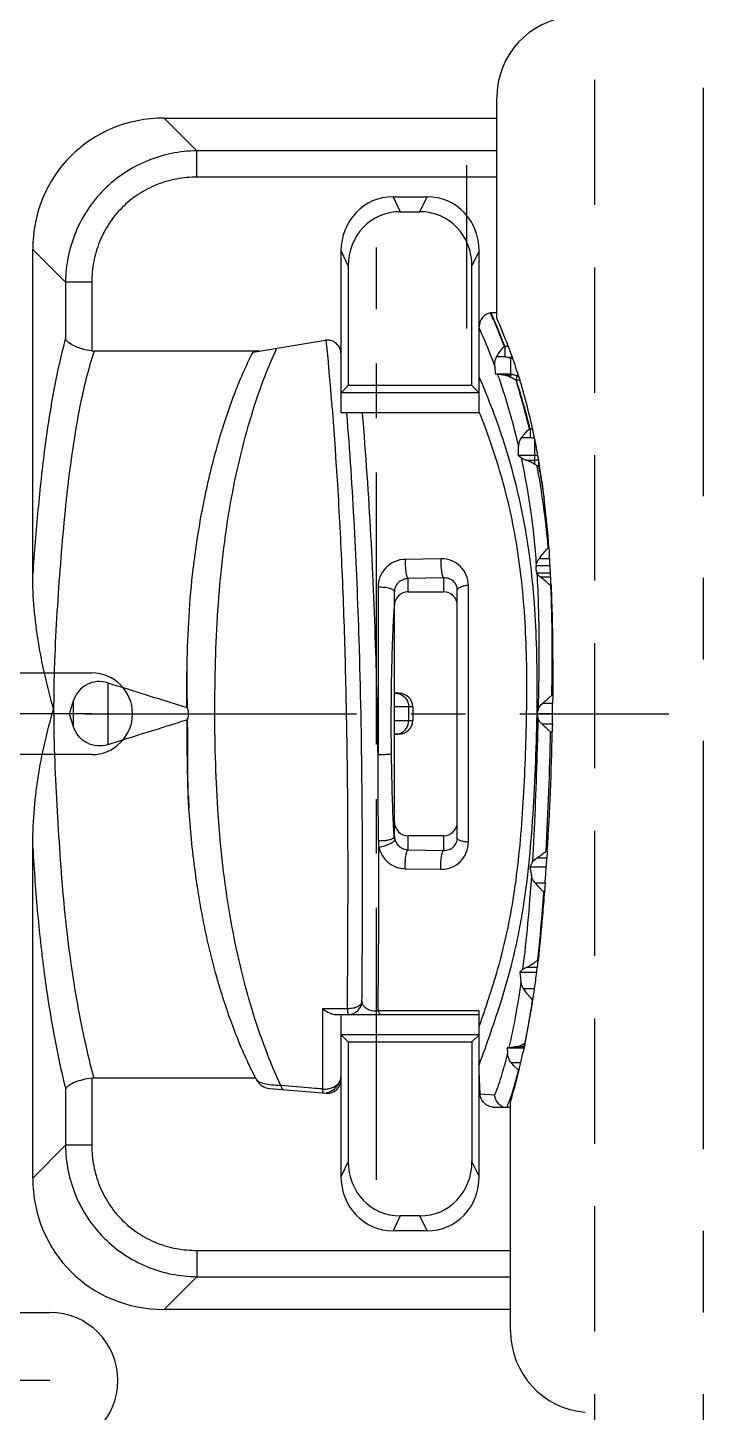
# Model space of a CAD drawing. Header units: millimetres. Extents: x 23075 to 24509, y -21593 to -20579.
# Drawn here: x 24282.3 to 24307.1, y -20835.6 to -20784.7 of the extents above; entities that cross this region are included whole.
import ezdxf

# ---------------------------------------------------------------- set-up
doc = ezdxf.new("R2010")
doc.units = ezdxf.units.MM
doc.header["$LTSCALE"] = 8
doc.linetypes.add('CENTER', pattern=[2, 1.25, -0.25, 0.25, -0.25])
doc.linetypes.add('HIDDEN', pattern=[0.375, 0.25, -0.125])
for name, color, linetype in [('Cav-cor', 30, 'Continuous'), ('CL', 1, 'Continuous'), ('SLIDE', 6, 'Continuous'), ('WT', 4, 'Continuous')]:
    doc.layers.add(name, color=color, linetype=linetype)

msp = doc.modelspace()

# ---------------------------------------------------------------- linework, layer by layer
at = {"layer": 'Cav-cor', "color": 241}
for p, q in [((24287.276, -20787.995), (24299.492, -20787.995)), ((24288.477, -20789.197), (24287.276, -20787.995)), ((24288.477, -20790.163), (24288.477, -20789.197)), ((24299.492, -20789.197), (24288.477, -20789.197)), ((24299.492, -20790.163), (24288.477, -20790.163)), ((24295.68, -20790.885), (24296.935, -20790.885)), ((24295.68, -20790.885), (24295.946, -20791.434)), ((24296.669, -20791.434), (24296.935, -20790.885)), ((24295.946, -20791.434), (24296.669, -20791.434)), ((24282.446, -20804.755), (24282.446, -20792.825)), ((24283.648, -20794.026), (24282.446, -20792.825)), ((24293.77, -20798.83), (24293.77, -20792.887)), ((24293.77, -20792.887), (24294.035, -20793.436)), ((24298.579, -20793.436), (24298.845, -20792.887)), ((24298.845, -20798.83), (24298.845, -20792.887)), ((24294.035, -20793.436), (24294.035, -20797.825)), ((24298.579, -20797.825), (24298.579, -20793.436)), ((24283.648, -20794.026), (24283.648, -20796.108)), ((24284.614, -20794.026), (24283.648, -20794.026)), ((24284.614, -20794.026), (24284.614, -20796.55)), ((24299.306, -20795.148), (24299.266, -20795.154)), ((24299.492, -20795.148), (24299.306, -20795.148)), ((24290.537, -20796.595), (24293.185, -20796.158)), ((24299.782, -20796.39), (24299.764, -20796.39)), ((24299.782, -20796.39), (24299.782, -20796.773)), ((24290.777, -20796.555), (24284.707, -20796.555)), ((24299.782, -20796.773), (24299.482, -20796.773)), ((24299.999, -20796.829), (24299.999, -20797.434)), ((24300.066, -20796.791), (24300.07, -20796.803)), ((24300.07, -20796.803), (24300.077, -20796.822)), ((24299.417, -20797.122), (24299.431, -20797.389)), ((24299.431, -20797.389), (24299.999, -20797.389)), ((24299.431, -20797.389), (24299.52, -20797.409)), ((24299.712, -20797.434), (24299.999, -20797.434)), ((24299.999, -20797.389), (24300.073, -20797.408)), ((24300.297, -20797.485), (24300.306, -20797.513)), ((24294.035, -20797.825), (24293.77, -20798.091)), ((24298.579, -20797.825), (24294.035, -20797.825)), ((24298.845, -20798.091), (24298.579, -20797.825)), ((24300.186, -20797.628), (24300.199, -20797.668)), ((24300.211, -20797.63), (24300.221, -20797.663)), ((24300.322, -20797.564), (24300.331, -20797.593)), ((24300.331, -20797.593), (24300.341, -20797.627)), ((24298.845, -20798.091), (24293.77, -20798.091)), ((24298.845, -20798.83), (24293.77, -20798.83)), ((24298.861, -20798.823), (24298.845, -20798.783)), ((24300.72, -20799.425), (24300.681, -20799.425)), ((24300.72, -20799.425), (24300.72, -20799.745)), ((24300.802, -20799.396), (24300.804, -20799.405)), ((24300.804, -20799.405), (24300.808, -20799.422)), ((24300.72, -20799.745), (24300.4, -20799.745)), ((24300.879, -20799.77), (24300.878, -20800.569)), ((24300.279, -20800.382), (24300.878, -20800.382)), ((24300.279, -20800.382), (24300.381, -20800.472)), ((24300.581, -20800.569), (24300.878, -20800.569)), ((24300.971, -20800.775), (24300.974, -20800.793)), ((24301.062, -20800.761), (24301.065, -20800.779)), ((24301.407, -20803.79), (24301.38, -20803.79)), ((24301.407, -20803.79), (24301.413, -20803.87)), ((24301.413, -20803.87), (24301.418, -20803.953)), ((24297.441, -20804.186), (24296.134, -20804.21)), ((24300.937, -20804.433), (24301.448, -20804.433)), ((24301.434, -20804.188), (24301.042, -20804.188)), ((24297.538, -20804.89), (24296.232, -20804.916)), ((24296.232, -20805.402), (24296.232, -20804.916)), ((24297.538, -20804.89), (24297.538, -20805.402)), ((24298.446, -20814.604), (24298.446, -20805.168)), ((24300.956, -20804.708), (24301.463, -20804.708)), ((24300.956, -20804.708), (24300.959, -20804.714)), ((24301.085, -20804.851), (24301.47, -20804.851)), ((24295.129, -20805.228), (24295.129, -20811.378)), ((24295.729, -20814.386), (24295.729, -20805.406)), ((24296.232, -20805.402), (24297.538, -20805.402)), ((24298.041, -20814.452), (24298.041, -20805.341)), ((24301.468, -20805.176), (24301.484, -20805.176)), ((24277.772, -20808.385), (24284.611, -20808.385)), ((24285.202, -20808.745), (24285.202, -20811.023)), ((24295.896, -20809.131), (24295.729, -20809.131)), ((24301.377, -20809.32), (24301.499, -20809.212)), ((24301.544, -20809.212), (24301.499, -20809.212)), ((24301.544, -20809.212), (24301.544, -20809.293)), ((24283.796, -20809.885), (24283.948, -20809.4)), ((24283.948, -20810.371), (24283.948, -20809.4)), ((24287.635, -20809.508), (24288.11, -20809.657)), ((24296.403, -20809.634), (24295.729, -20809.634)), ((24296.259, -20810.136), (24296.259, -20809.634)), ((24296.403, -20809.634), (24296.403, -20810.136)), ((24301.01, -20809.731), (24300.969, -20809.85)), ((24301.542, -20809.506), (24301.165, -20809.506)), ((24301.543, -20809.371), (24301.542, -20809.506)), ((24301.544, -20809.293), (24301.543, -20809.371)), ((24284.611, -20809.885), (24266.347, -20809.885)), ((24283.948, -20810.37), (24283.796, -20809.885)), ((24288.113, -20810.112), (24288.095, -20810.117)), ((24288.114, -20810.176), (24288.113, -20810.112)), ((24288.113, -20810.112), (24288.113, -20810.112)), ((24288.134, -20810.112), (24288.133, -20810.059)), ((24288.135, -20810.175), (24288.134, -20810.112)), ((24295.729, -20810.136), (24296.403, -20810.136)), ((24300.587, -20809.92), (24300.588, -20809.851)), ((24301.538, -20809.885), (24300.956, -20809.885)), ((24300.968, -20809.921), (24301.003, -20810.037)), ((24301.143, -20810.256), (24301.533, -20810.256)), ((24301.533, -20810.256), (24301.531, -20810.393)), ((24295.896, -20810.639), (24295.729, -20810.639)), ((24301.469, -20810.554), (24301.354, -20810.448)), ((24301.469, -20810.554), (24301.528, -20810.554)), ((24301.531, -20810.393), (24301.528, -20810.554)), ((24284.611, -20811.385), (24277.772, -20811.385)), ((24288.184, -20813.353), (24288.159, -20812.899)), ((24288.307, -20814.79), (24288.184, -20813.353)), ((24282.446, -20826.945), (24282.446, -20814.823)), ((24295.712, -20814.406), (24295.729, -20814.392)), ((24297.538, -20814.368), (24296.232, -20814.368)), ((24296.232, -20814.88), (24296.232, -20814.368)), ((24297.538, -20814.368), (24297.538, -20814.906)), ((24296.232, -20814.88), (24297.538, -20814.906)), ((24301.33, -20815.192), (24300.953, -20815.192)), ((24301.347, -20814.934), (24301.303, -20814.934)), ((24301.333, -20815.144), (24301.33, -20815.192)), ((24301.342, -20815.012), (24301.333, -20815.144)), ((24301.347, -20814.934), (24301.342, -20815.012)), ((24296.134, -20815.579), (24297.441, -20815.601)), ((24300.793, -20815.349), (24300.7, -20815.523)), ((24301.308, -20815.523), (24300.7, -20815.523)), ((24300.7, -20815.523), (24300.763, -20815.83)), ((24300.896, -20816.102), (24301.266, -20816.102)), ((24301.254, -20816.258), (24301.242, -20816.421)), ((24301.266, -20816.102), (24301.254, -20816.258)), ((24301.21, -20816.421), (24301.242, -20816.421)), ((24300.438, -20819.287), (24300.336, -20819.386)), ((24300.336, -20819.386), (24300.957, -20819.386)), ((24300.336, -20819.386), (24300.38, -20819.713)), ((24300.978, -20819.207), (24300.572, -20819.207)), ((24300.987, -20819.133), (24300.978, -20819.207)), ((24301.009, -20818.943), (24300.982, -20818.943)), ((24301.009, -20818.943), (24301.001, -20819.015)), ((24300.471, -20819.976), (24300.88, -20819.976)), ((24300.796, -20820.381), (24300.821, -20820.381)), ((24294.003, -20820.722), (24293.094, -20820.724)), ((24293.581, -20820.94), (24298.845, -20820.94)), ((24293.77, -20826.883), (24293.77, -20820.94)), ((24298.845, -20826.883), (24298.845, -20820.801)), ((24298.845, -20821.679), (24293.77, -20821.679)), ((24293.77, -20821.679), (24294.035, -20821.945)), ((24294.035, -20821.945), (24298.579, -20821.945)), ((24294.035, -20821.945), (24294.035, -20826.334)), ((24298.579, -20821.945), (24298.845, -20821.679)), ((24298.579, -20821.945), (24298.579, -20826.334)), ((24299.935, -20822.151), (24299.877, -20822.163)), ((24299.877, -20822.163), (24300.479, -20822.163)), ((24299.877, -20822.163), (24299.889, -20822.343)), ((24300.48, -20822.128), (24300.149, -20822.128)), ((24300.48, -20822.128), (24300.479, -20822.14)), ((24300.479, -20822.14), (24300.48, -20822.234)), ((24300.488, -20822.197), (24300.48, -20822.234)), ((24300.486, -20822.013), (24300.484, -20822.072)), ((24300.495, -20822.161), (24300.488, -20822.197)), ((24300.499, -20822.145), (24300.495, -20822.161)), ((24300.502, -20822.129), (24300.499, -20822.145)), ((24300.505, -20822.117), (24300.502, -20822.129)), ((24300.51, -20822.09), (24300.505, -20822.117)), ((24300.519, -20822.05), (24300.51, -20822.09)), ((24300.53, -20821.998), (24300.519, -20822.05)), ((24300.015, -20822.705), (24300.373, -20822.705)), ((24300.29, -20822.972), (24300.31, -20822.972)), ((24284.614, -20823.279), (24284.614, -20825.744)), ((24290.633, -20823.275), (24284.688, -20823.275)), ((24290.64, -20823.289), (24290.633, -20823.275)), ((24298.882, -20823.86), (24298.845, -20823.035)), ((24283.648, -20823.66), (24283.648, -20825.744)), ((24291.151, -20823.659), (24293.225, -20823.832)), ((24299.411, -20823.904), (24298.882, -20823.86)), ((24299.368, -20824.344), (24299.998, -20824.344)), ((24283.648, -20825.744), (24282.446, -20826.945)), ((24284.614, -20825.744), (24283.648, -20825.744)), ((24294.035, -20826.334), (24293.77, -20826.883)), ((24298.845, -20826.883), (24298.579, -20826.334)), ((24295.946, -20828.336), (24295.68, -20828.885)), ((24296.669, -20828.336), (24295.946, -20828.336)), ((24296.935, -20828.885), (24296.669, -20828.336)), ((24296.935, -20828.885), (24295.68, -20828.885)), ((24288.477, -20829.607), (24299.998, -20829.607)), ((24288.477, -20829.607), (24288.477, -20830.573)), ((24288.477, -20830.573), (24287.276, -20831.775)), ((24288.477, -20830.573), (24299.998, -20830.573)), ((24277.772, -20831.885), (24283.076, -20831.885)), ((24299.998, -20831.775), (24287.276, -20831.775)), ((24283.076, -20834.385), (24174.076, -20834.385))]:
    msp.add_line(p, q, dxfattribs=at)
for centre, radius, start, end in [((24299.347, -20795.65), 0.502, 99.37, 180), ((24283.392, -20802.285), 17.395, 23.9231, 24.158), ((24275.169, -20805.525), 26.253, 23.113, 23.2749), ((24282.733, -20802.577), 18.116, 23.346, 23.922), ((24274.975, -20805.607), 26.463, 22.7174, 23.1129), ((24274.35, -20805.867), 27.14, 20.4396, 22.7142), ((24281.908, -20803.182), 19.25, 20.8113, 24.0121), ((24293.267, -20796.654), 0.502, 360, 99.37), ((24299.877, -20797.375), 0.99, 87.621, 95.5213), ((24281.51, -20803.336), 19.676, 20.6864, 20.8219), ((24281.343, -20803.399), 19.855, 19.6677, 20.685), ((24284.706, -20795.781), 0.774, 263.1762, 270.0632), ((24299.781, -20797.199), 0.426, 80.8531, 89.9168), ((24281.148, -20803.469), 20.062, 19.4436, 19.669), ((24281.027, -20803.512), 20.191, 19.0439, 19.3514), ((24280.657, -20803.638), 20.581, 17.3828, 19.0394), ((24274.269, -20808.161), 26.79, 22.3117, 23.4579), ((24300.094, -20799.065), 1.634, 88.6933, 93.3264), ((24280.249, -20803.767), 21.01, 17.1727, 17.3206), ((24300.063, -20799.186), 1.563, 84.5848, 85.4741), ((24300.317, -20799.809), 2.182, 89.3684, 92.7965), ((24273.175, -20806.271), 28.383, 13.9587, 17.6555), ((24278.785, -20804.194), 22.534, 12.2928, 16.9408), ((24300.794, -20800.43), 1.008, 89.1755, 94.1894), ((24276.507, -20804.712), 24.87, 11.4596, 12.2801), ((24275.824, -20804.849), 25.567, 10.6711, 11.4824), ((24223.158, -20796.668), 77.211, 357.24281, 357.46557), ((24300.552, -20801.772), 1.427, 71.5528, 76.8128), ((24300.975, -20801.9), 1.334, 87.6669, 94.2003), ((24275.168, -20804.974), 26.234, 10.3236, 10.673), ((24274.761, -20805.048), 26.649, 10.0054, 10.3237), ((24274.349, -20805.121), 27.067, 9.6856, 10.0054), ((24272.274, -20805.472), 29.171, 9.5432, 9.6797), ((24300.547, -20801.365), 0.727, 54.2433, 55.8692), ((24300.943, -20801.644), 0.869, 84.6947, 88.1201), ((24274.995, -20805.763), 26.45, 8.2186, 10.8299), ((24306.46, -20801.396), 5.472, 172.6961, 173.5252), ((24301.039, -20803.392), 2.614, 89.4241, 90.3482), ((24273.749, -20805.222), 27.675, 9.2778, 9.5403), ((24271.531, -20805.569), 29.92, 6.8976, 9.2128), ((24271.855, -20806.225), 29.625, 4.7148, 8.2341), ((24264.751, -20806.361), 36.746, 4.0128, 6.8544), ((24257.266, -20806.923), 44.252, 3.5429, 3.8485), ((24255.321, -20807.043), 46.201, 3.2391, 3.5428), ((24253.021, -20807.173), 48.505, 2.9134, 3.2388), ((24251, -20807.277), 50.529, 2.7515, 2.9144), ((24249.366, -20807.355), 52.164, 2.5623, 2.7513), ((24247.575, -20807.436), 53.957, 2.4004, 2.5624), ((24284.902, -20809.7), 1, 72.5699, 162.5461), ((24284.611, -20809.885), 1.5, 270.0034, 89.9932), ((24198.101, -20808.599), 103.445, 359.28758, 359.4977), ((24199.142, -20808.612), 102.404, 359.08027, 359.28757), ((24142.634, -20806.68), 158.883, 357.02212, 358.60268), ((24203.67, -20808.71), 97.875, 356.354, 358.9202), ((23706.983, -20815.486), 588.16, 0.091568, 0.400188), ((24309.232, -20812.133), 21.083, 182.0825, 183.3181), ((24334.765, -20811.991), 39.13, 182.4689, 183.0488), ((24317.755, -20812.883), 22.096, 183.0834, 183.4451), ((23806.362, -20815.843), 488.796, 359.41824, 0.12413), ((24297.162, -20814.544), 2.019, 180.0593, 186.8375), ((24295.917, -20814.389), 0.205, 184.5735, 187.4596), ((24295.882, -20814.394), 0.17, 187.4401, 190.7148), ((24296.228, -20814.386), 0.498, 180, 181.7808), ((24296.187, -20814.387), 0.458, 181.8738, 188.1803), ((24296.192, -20814.386), 0.462, 188.1905, 194.1573), ((24298.454, -20811.539), 4.432, 308.1791, 310.0018), ((24199.335, -20808.454), 102.218, 356.03415, 356.22057), ((24198.336, -20808.384), 103.219, 355.71213, 356.03393), ((24304.387, -20812.986), 4.679, 221.75, 225.2135), ((24303.99, -20813.391), 4.113, 225.1614, 227.4666), ((24264.449, -20814.909), 36.781, 352.0821, 353.0097), ((24260.104, -20814.368), 41.16, 352.9982, 353.2483), ((24257.082, -20814.013), 44.203, 353.3473, 353.5022), ((24270.829, -20815.821), 30.336, 348.2513, 351.3547), ((24269.79, -20815.658), 31.388, 351.3457, 351.6328), ((24268.24, -20815.431), 32.954, 351.6342, 352.0717), ((24294.037, -20820.438), 0.502, 270, 359.5131), ((24234.641, -20798.708), 68.087, 340.55466, 340.89498), ((24271.706, -20816), 29.441, 346.8354, 347.7753), ((24299.777, -20820.711), 1.482, 296.3989, 297.1804), ((24299.704, -20820.572), 1.639, 297.1896, 298.471), ((24300.3, -20820.74), 1.434, 277.1965, 277.8373), ((24300.555, -20820.214), 1.916, 267.7583, 268.0946), ((24300.532, -20820.847), 1.282, 268.1593, 268.6601), ((24300.534, -20820.806), 1.192, 268.9953, 269.7907), ((24272.552, -20816.205), 28.571, 343.8696, 346.2991), ((24301.054, -20821.926), 1.296, 227.9586, 229.3562), ((24272.057, -20816.081), 29.081, 346.293, 346.6371), ((24271.959, -20816.058), 29.182, 346.6371, 346.8337), ((24284.687, -20823.977), 0.701, 89.9854, 96.0343), ((24293.309, -20821.909), 3.004, 207.3447, 208.5966), ((24291.2, -20823.058), 0.603, 208.6209, 265.2461), ((24293.267, -20823.331), 0.502, 265.24, 0), ((24290.422, -20820.818), 10.082, 339.5298, 339.7581), ((24289.799, -20820.59), 10.745, 339.7691, 340.7556), ((24283.076, -20834.385), 2.5, 270, 90)]:
    msp.add_arc(centre, radius, start, end, dxfattribs=at)
for centre, major_axis, ratio, start_param, end_param in [((24287.623, -20793.171), (3.781, -3.781), 0.935113, 2.389713, 3.893472), ((24295.8, -20793.013), (-0.941, 1.942), 0.927053, -0.422118, 1.089253), ((24296.814, -20793.013), (-0.941, -1.942), 0.927053, 2.05234, 3.56371), ((24296.066, -20793.562), (-0.941, 1.942), 0.927053, -0.422118, 1.089253), ((24296.548, -20793.562), (0.941, 1.942), 0.927053, -1.089253, 0.422118), ((24296.232, -20805.907), (0, 0.505), 0.995396, 0, 1.570796), ((24297.538, -20805.907), (0, -0.505), 0.995396, 1.570796, 3.141593), ((24295.896, -20809.634), (0.506, 0), 0.992461, 0, 1.570796), ((24295.896, -20810.136), (0.506, 0), 0.992461, -1.570796, 0), ((24296.232, -20813.863), (0, 0.505), 0.995396, 1.570796, 3.141593), ((24297.538, -20813.863), (0, -0.505), 0.995396, 0, 1.570796), ((24296.066, -20826.208), (0.941, 1.942), 0.927053, -4.230845, -2.719475), ((24296.548, -20826.208), (-0.941, 1.942), 0.927053, -3.56371, -2.05234), ((24287.623, -20826.599), (3.781, 3.781), 0.935113, -3.893472, -2.389713), ((24295.8, -20826.757), (0.941, 1.942), 0.927053, 2.05234, 3.56371), ((24296.814, -20826.757), (0.941, -1.942), 0.927053, -0.422118, 1.089253)]:
    msp.add_ellipse(centre, major_axis=major_axis, ratio=ratio, start_param=start_param, end_param=end_param, dxfattribs=at)
for points, knots in [([(24288.477, -20789.197), (24288.163, -20789.201), (24287.532, -20789.268), (24286.622, -20789.545), (24285.783, -20789.993), (24285.047, -20790.596), (24284.444, -20791.332), (24283.996, -20792.171), (24283.719, -20793.081), (24283.652, -20793.712), (24283.648, -20794.026)], [0, 0, 0, 0, 0.124948, 0.249933, 0.374958, 0.5, 0.625042, 0.750067, 0.875053, 1, 1, 1, 1]), ([(24288.477, -20790.163), (24288.224, -20790.163), (24287.716, -20790.21), (24286.983, -20790.424), (24286.305, -20790.778), (24285.712, -20791.261), (24285.229, -20791.854), (24284.875, -20792.532), (24284.661, -20793.265), (24284.614, -20793.773), (24284.614, -20794.026)], [0, 0, 0, 0, 0.125013, 0.250012, 0.375009, 0.5, 0.624991, 0.749989, 0.874987, 1, 1, 1, 1]), ([(24299.365, -20795.398), (24299.4, -20795.477), (24299.539, -20795.805), (24299.669, -20796.137), (24299.764, -20796.39)], [0, 0, 0, 0, 0.242617, 1, 1, 1, 1]), ([(24298.845, -20795.718), (24298.895, -20795.828), (24299.099, -20796.291), (24299.285, -20796.761), (24299.417, -20797.122)], [0, 0, 0, 0, 0.240137, 1, 1, 1, 1]), ([(24283.648, -20796.108), (24283.564, -20796.402), (24283.411, -20797.02), (24283.139, -20798.347), (24282.868, -20800.143), (24282.667, -20802.012), (24282.534, -20803.566), (24282.474, -20804.357), (24282.446, -20804.755)], [0, 0, 0, 0, 0.104817, 0.218345, 0.464634, 0.727774, 0.863122, 1, 1, 1, 1]), ([(24284.614, -20796.55), (24284.501, -20796.536), (24284.289, -20796.494), (24284.006, -20796.394), (24283.788, -20796.271), (24283.68, -20796.166), (24283.648, -20796.111)], [0, 0, 0, 0, 0.312897, 0.59448, 0.825706, 1, 1, 1, 1]), ([(24291.564, -20823.551), (24291.358, -20823.118), (24290.973, -20822.196), (24290.478, -20820.73), (24290.052, -20819.141), (24289.703, -20817.449), (24289.439, -20815.673), (24289.203, -20813.21), (24289.122, -20810.706), (24289.144, -20808.193), (24289.221, -20806.317), (24289.372, -20804.47), (24289.607, -20802.676), (24289.932, -20800.959), (24290.338, -20799.34), (24290.821, -20797.839), (24291.207, -20796.895), (24291.416, -20796.45)], [0, 0, 0, 0, 0.051993, 0.107943, 0.167408, 0.229898, 0.294871, 0.361651, 0.497568, 0.565772, 0.633686, 0.700776, 0.766262, 0.829435, 0.889766, 0.946773, 1, 1, 1, 1]), ([(24294.003, -20820.722), (24294.013, -20819.746), (24294.026, -20817.705), (24294.03, -20814.555), (24294.004, -20811.266), (24293.937, -20807.938), (24293.824, -20804.667), (24293.622, -20800.74), (24293.402, -20797.92), (24293.228, -20796.153)], [0, 0, 0, 0, 0.1191, 0.248999, 0.38417, 0.520404, 0.655035, 0.783393, 1, 1, 1, 1]), ([(24299.482, -20796.773), (24299.52, -20796.699), (24299.605, -20796.564), (24299.709, -20796.442), (24299.764, -20796.39)], [0, 0, 0, 0, 0.522845, 1, 1, 1, 1]), ([(24284.705, -20796.555), (24284.636, -20796.759), (24284.504, -20797.187), (24284.269, -20798.109), (24284.022, -20799.366), (24283.789, -20800.964), (24283.603, -20802.647), (24283.455, -20804.384), (24283.33, -20806.156), (24283.252, -20807.652), (24283.219, -20808.862), (24283.214, -20809.471), (24283.214, -20809.776)], [0, 0, 0, 0, 0.048409, 0.100617, 0.213996, 0.336013, 0.463638, 0.594689, 0.727815, 0.863013, 0.931368, 1, 1, 1, 1]), ([(24289.92, -20797.973), (24289.969, -20797.85), (24290.158, -20797.383), (24290.367, -20796.925), (24290.537, -20796.595)], [0, 0, 0, 0, 0.262597, 1, 1, 1, 1]), ([(24299.417, -20797.122), (24299.412, -20797.032), (24299.424, -20796.91), (24299.469, -20796.8), (24299.482, -20796.773)], [0, 0, 0, 0, 0.749337, 1, 1, 1, 1]), ([(24299.995, -20796.816), (24299.997, -20796.818), (24300.001, -20796.82), (24299.999, -20796.825), (24299.999, -20796.827), (24299.999, -20796.829)], [0, 0, 0, 0, 0.498463, 0.748546, 1, 1, 1, 1]), ([(24299.519, -20797.409), (24299.592, -20797.618), (24299.887, -20798.498), (24300.132, -20799.395), (24300.293, -20800.083)], [0, 0, 0, 0, 0.238809, 1, 1, 1, 1]), ([(24299.712, -20797.434), (24299.674, -20797.431), (24299.61, -20797.424), (24299.546, -20797.415), (24299.52, -20797.409)], [0, 0, 0, 0, 0.586827, 1, 1, 1, 1]), ([(24300.007, -20797.527), (24299.958, -20797.503), (24299.862, -20797.463), (24299.76, -20797.438), (24299.712, -20797.434)], [0, 0, 0, 0, 0.531959, 1, 1, 1, 1]), ([(24300.007, -20797.527), (24300.007, -20797.515), (24300.006, -20797.494), (24300.003, -20797.466), (24300.001, -20797.447), (24299.999, -20797.437), (24299.999, -20797.434)], [0, 0, 0, 0, 0.388477, 0.688827, 0.894801, 1, 1, 1, 1]), ([(24300.186, -20797.628), (24300.172, -20797.618), (24300.115, -20797.58), (24300.054, -20797.547), (24300.007, -20797.527)], [0, 0, 0, 0, 0.255109, 1, 1, 1, 1]), ([(24300.073, -20797.408), (24300.115, -20797.42), (24300.191, -20797.444), (24300.266, -20797.474), (24300.298, -20797.489)], [0, 0, 0, 0, 0.547349, 1, 1, 1, 1]), ([(24300.211, -20797.63), (24300.216, -20797.596), (24300.225, -20797.539), (24300.236, -20797.483), (24300.243, -20797.462)], [0, 0, 0, 0, 0.606576, 1, 1, 1, 1]), ([(24289.149, -20800.325), (24289.259, -20799.916), (24289.495, -20799.124), (24289.773, -20798.347), (24289.92, -20797.973)], [0, 0, 0, 0, 0.51357, 1, 1, 1, 1]), ([(24300.969, -20809.85), (24300.978, -20809.279), (24300.982, -20808.145), (24300.927, -20806.469), (24300.8, -20804.846), (24300.593, -20803.296), (24300.302, -20801.833), (24299.939, -20800.464), (24299.523, -20799.191), (24299.213, -20798.38), (24299.053, -20797.991)], [0, 0, 0, 0, 0.141658, 0.280771, 0.415577, 0.544936, 0.668181, 0.785025, 0.89553, 1, 1, 1, 1]), ([(24300.199, -20797.668), (24300.243, -20797.809), (24300.418, -20798.391), (24300.573, -20798.978), (24300.681, -20799.425)], [0, 0, 0, 0, 0.243135, 1, 1, 1, 1]), ([(24294.54, -20820.442), (24294.547, -20819.641), (24294.574, -20815.215), (24294.533, -20808.004), (24294.207, -20801.606), (24293.985, -20798.83)], [0, 0, 0, 0, 0.111027, 0.613811, 1, 1, 1, 1]), ([(24294.54, -20820.442), (24294.547, -20819.641), (24294.574, -20815.215), (24294.533, -20808.004), (24294.207, -20801.606), (24293.985, -20798.83)], [0, 0, 0, 0, 0.111027, 0.613811, 1, 1, 1, 1]), ([(24295.129, -20811.378), (24295.113, -20810.211), (24295.026, -20806.025), (24294.811, -20801.84), (24294.559, -20798.83)], [0, 0, 0, 0, 0.278662, 1, 1, 1, 1]), ([(24300.588, -20809.851), (24300.597, -20809.324), (24300.601, -20808.279), (24300.554, -20806.731), (24300.441, -20805.229), (24300.256, -20803.79), (24299.996, -20802.428), (24299.669, -20801.149), (24299.29, -20799.954), (24299.007, -20799.191), (24298.861, -20798.823)], [0, 0, 0, 0, 0.140583, 0.278844, 0.413118, 0.542276, 0.665645, 0.782962, 0.894338, 1, 1, 1, 1]), ([(24300.4, -20799.745), (24300.421, -20799.716), (24300.507, -20799.603), (24300.603, -20799.497), (24300.681, -20799.425)], [0, 0, 0, 0, 0.252436, 1, 1, 1, 1]), ([(24300.293, -20800.083), (24300.297, -20799.994), (24300.322, -20799.873), (24300.383, -20799.769), (24300.4, -20799.745)], [0, 0, 0, 0, 0.747479, 1, 1, 1, 1]), ([(24288.344, -20804.555), (24288.429, -20803.83), (24288.646, -20802.409), (24288.964, -20801.007), (24289.149, -20800.325)], [0, 0, 0, 0, 0.508445, 1, 1, 1, 1]), ([(24300.381, -20800.472), (24300.519, -20801.107), (24300.756, -20802.417), (24300.892, -20803.741), (24300.94, -20804.419)], [0, 0, 0, 0, 0.489114, 1, 1, 1, 1]), ([(24300.581, -20800.569), (24300.54, -20800.557), (24300.47, -20800.532), (24300.405, -20800.493), (24300.381, -20800.472)], [0, 0, 0, 0, 0.570743, 1, 1, 1, 1]), ([(24300.889, -20800.722), (24300.837, -20800.689), (24300.738, -20800.631), (24300.632, -20800.585), (24300.581, -20800.569)], [0, 0, 0, 0, 0.531304, 1, 1, 1, 1]), ([(24300.889, -20800.722), (24300.889, -20800.705), (24300.888, -20800.68), (24300.888, -20800.649), (24300.889, -20800.628), (24300.889, -20800.61), (24300.885, -20800.594), (24300.88, -20800.581), (24300.878, -20800.573), (24300.878, -20800.569)], [0, 0, 0, 0, 0.33243, 0.480091, 0.613841, 0.732626, 0.837792, 0.929101, 1, 1, 1, 1]), ([(24301.023, -20800.779), (24301.062, -20800.976), (24301.138, -20801.374), (24301.203, -20801.774), (24301.234, -20801.976)], [0, 0, 0, 0, 0.496393, 1, 1, 1, 1]), ([(24301.032, -20800.7), (24301.033, -20800.694), (24301.036, -20800.673), (24301.039, -20800.651), (24301.041, -20800.635)], [0, 0, 0, 0, 0.272906, 1, 1, 1, 1]), ([(24301.042, -20804.188), (24301.093, -20804.119), (24301.203, -20803.984), (24301.319, -20803.854), (24301.38, -20803.79)], [0, 0, 0, 0, 0.492149, 1, 1, 1, 1]), ([(24288.115, -20808.096), (24288.128, -20807.5), (24288.171, -20806.317), (24288.275, -20805.138), (24288.344, -20804.555)], [0, 0, 0, 0, 0.503855, 1, 1, 1, 1]), ([(24296.134, -20804.21), (24296.001, -20804.212), (24295.732, -20804.271), (24295.397, -20804.505), (24295.179, -20804.841), (24295.129, -20805.101), (24295.129, -20805.228)], [0, 0, 0, 0, 0.254238, 0.509339, 0.758239, 1, 1, 1, 1]), ([(24296.134, -20804.21), (24296.129, -20804.287), (24296.126, -20804.441), (24296.14, -20804.626), (24296.162, -20804.758), (24296.181, -20804.833), (24296.202, -20804.885), (24296.221, -20804.912), (24296.232, -20804.916)], [0, 0, 0, 0, 0.320174, 0.633185, 0.766127, 0.873865, 0.951901, 1, 1, 1, 1]), ([(24297.441, -20804.186), (24297.435, -20804.263), (24297.433, -20804.416), (24297.447, -20804.601), (24297.469, -20804.733), (24297.488, -20804.807), (24297.508, -20804.859), (24297.528, -20804.885), (24297.538, -20804.89)], [0, 0, 0, 0, 0.320665, 0.633599, 0.766406, 0.874008, 0.951945, 1, 1, 1, 1]), ([(24298.446, -20805.168), (24298.446, -20805.04), (24298.395, -20804.781), (24298.176, -20804.453), (24297.842, -20804.232), (24297.575, -20804.184), (24297.441, -20804.186)], [0, 0, 0, 0, 0.248507, 0.493174, 0.741674, 1, 1, 1, 1]), ([(24300.938, -20804.433), (24300.928, -20804.483), (24300.924, -20804.559), (24300.936, -20804.651), (24300.948, -20804.692), (24300.956, -20804.708)], [0, 0, 0, 0, 0.550792, 0.806069, 1, 1, 1, 1]), ([(24300.937, -20804.433), (24300.942, -20804.411), (24300.963, -20804.325), (24301.002, -20804.242), (24301.042, -20804.188)], [0, 0, 0, 0, 0.247211, 1, 1, 1, 1]), ([(24283.211, -20809.709), (24283.096, -20809.306), (24282.886, -20808.494), (24282.642, -20807.261), (24282.482, -20806.013), (24282.445, -20805.174), (24282.446, -20804.755)], [0, 0, 0, 0, 0.249985, 0.499998, 0.750007, 1, 1, 1, 1]), ([(24296.232, -20804.916), (24296.165, -20804.919), (24296.031, -20804.95), (24295.863, -20805.063), (24295.754, -20805.225), (24295.729, -20805.348), (24295.729, -20805.406)], [0, 0, 0, 0, 0.25909, 0.524752, 0.772664, 1, 1, 1, 1]), ([(24298.041, -20805.341), (24298.041, -20805.279), (24298.015, -20805.156), (24297.904, -20805.006), (24297.738, -20804.907), (24297.606, -20804.887), (24297.538, -20804.89)], [0, 0, 0, 0, 0.247432, 0.483639, 0.728606, 1, 1, 1, 1]), ([(24298.446, -20805.168), (24298.392, -20805.172), (24298.293, -20805.185), (24298.179, -20805.216), (24298.108, -20805.251), (24298.071, -20805.278), (24298.047, -20805.308), (24298.041, -20805.331), (24298.041, -20805.341)], [0, 0, 0, 0, 0.347758, 0.639973, 0.757672, 0.854902, 0.933514, 1, 1, 1, 1]), ([(24300.959, -20804.714), (24301.013, -20805.543), (24301.054, -20807.216), (24301.027, -20808.889), (24301.01, -20809.731)], [0, 0, 0, 0, 0.49618, 1, 1, 1, 1]), ([(24301.085, -20804.851), (24301.071, -20804.841), (24301.022, -20804.803), (24300.98, -20804.754), (24300.959, -20804.714)], [0, 0, 0, 0, 0.276471, 1, 1, 1, 1]), ([(24301.468, -20805.176), (24301.403, -20805.114), (24301.278, -20805.002), (24301.148, -20804.896), (24301.085, -20804.851)], [0, 0, 0, 0, 0.536527, 1, 1, 1, 1]), ([(24295.129, -20805.228), (24295.202, -20805.223), (24295.311, -20805.224), (24295.45, -20805.242), (24295.542, -20805.263), (24295.619, -20805.291), (24295.679, -20805.324), (24295.718, -20805.361), (24295.729, -20805.392), (24295.729, -20805.406)], [0, 0, 0, 0, 0.331682, 0.489442, 0.633048, 0.757296, 0.85871, 0.937427, 1, 1, 1, 1]), ([(24301.468, -20805.176), (24301.496, -20805.844), (24301.526, -20807.19), (24301.514, -20808.535), (24301.499, -20809.212)], [0, 0, 0, 0, 0.497055, 1, 1, 1, 1]), ([(24301.484, -20805.176), (24301.518, -20805.963), (24301.545, -20807.31), (24301.548, -20808.655), (24301.544, -20809.212)], [0, 0, 0, 0, 0.586062, 1, 1, 1, 1]), ([(24295.709, -20806.102), (24295.701, -20806.203), (24295.69, -20806.407), (24295.669, -20806.825), (24295.648, -20807.361), (24295.629, -20808.014), (24295.61, -20808.901), (24295.6, -20810.018), (24295.605, -20810.914), (24295.611, -20811.363)], [0, 0, 0, 0, 0.057372, 0.116787, 0.23861, 0.363014, 0.489178, 0.744364, 1, 1, 1, 1]), ([(24295.719, -20805.984), (24295.718, -20805.993), (24295.714, -20806.032), (24295.711, -20806.072), (24295.709, -20806.102)], [0, 0, 0, 0, 0.23603, 1, 1, 1, 1]), ([(24288.11, -20809.657), (24288.109, -20809.527), (24288.106, -20809.006), (24288.108, -20808.486), (24288.115, -20808.096)], [0, 0, 0, 0, 0.250561, 1, 1, 1, 1]), ([(24288.129, -20809.7), (24288.128, -20809.566), (24288.12, -20809.031), (24288.114, -20808.496), (24288.115, -20808.096)], [0, 0, 0, 0, 0.251817, 1, 1, 1, 1]), ([(24295.951, -20809.17), (24296.04, -20809.207), (24296.201, -20809.338), (24296.259, -20809.537), (24296.259, -20809.634)], [0, 0, 0, 0, 0.498947, 1, 1, 1, 1]), ([(24282.446, -20814.823), (24282.446, -20814.391), (24282.477, -20813.526), (24282.626, -20812.236), (24282.872, -20810.961), (24283.09, -20810.124), (24283.211, -20809.709)], [0, 0, 0, 0, 0.25, 0.499996, 0.750011, 1, 1, 1, 1]), ([(24288.11, -20809.657), (24288.111, -20809.658), (24288.113, -20809.663), (24288.117, -20809.67), (24288.123, -20809.684), (24288.127, -20809.694), (24288.129, -20809.7)], [0, 0, 0, 0, 0.08516, 0.287294, 0.597591, 1, 1, 1, 1]), ([(24288.129, -20809.7), (24288.139, -20809.725), (24288.152, -20809.784), (24288.161, -20809.877), (24288.155, -20809.972), (24288.142, -20810.033), (24288.133, -20810.059)], [0, 0, 0, 0, 0.219531, 0.492149, 0.769024, 1, 1, 1, 1]), ([(24301.01, -20809.731), (24301.017, -20809.71), (24301.053, -20809.626), (24301.111, -20809.551), (24301.165, -20809.506)], [0, 0, 0, 0, 0.238488, 1, 1, 1, 1]), ([(24301.165, -20809.506), (24301.181, -20809.492), (24301.253, -20809.43), (24301.323, -20809.368), (24301.377, -20809.32)], [0, 0, 0, 0, 0.233868, 1, 1, 1, 1]), ([(24283.214, -20809.776), (24283.214, -20810.395), (24283.244, -20811.623), (24283.34, -20813.454), (24283.451, -20815.261), (24283.591, -20817.029), (24283.789, -20818.733), (24284.111, -20820.817), (24284.431, -20822.32), (24284.688, -20823.275)], [0, 0, 0, 0, 0.136238, 0.27082, 0.404072, 0.535231, 0.661809, 0.782064, 1, 1, 1, 1]), ([(24288.133, -20810.059), (24288.131, -20810.067), (24288.127, -20810.079), (24288.121, -20810.094), (24288.117, -20810.103), (24288.115, -20810.108), (24288.114, -20810.11), (24288.113, -20810.112), (24288.113, -20810.112)], [0, 0, 0, 0, 0.409526, 0.722542, 0.837721, 0.923434, 0.978086, 1, 1, 1, 1]), ([(24288.159, -20812.899), (24288.139, -20812.447), (24288.123, -20811.54), (24288.117, -20810.632), (24288.114, -20810.176)], [0, 0, 0, 0, 0.497614, 1, 1, 1, 1]), ([(24288.159, -20812.8), (24288.145, -20812.367), (24288.14, -20811.714), (24288.139, -20810.839), (24288.137, -20810.397), (24288.135, -20810.175)], [0, 0, 0, 0, 0.494532, 0.746479, 1, 1, 1, 1]), ([(24295.951, -20810.601), (24296.04, -20810.563), (24296.201, -20810.432), (24296.259, -20810.234), (24296.259, -20810.136)], [0, 0, 0, 0, 0.498947, 1, 1, 1, 1]), ([(24298.845, -20822.796), (24298.987, -20822.393), (24299.281, -20821.576), (24299.709, -20820.303), (24300.026, -20819.174), (24300.25, -20818.198), (24300.46, -20817.11), (24300.66, -20815.647), (24300.819, -20813.802), (24300.921, -20811.879), (24300.958, -20810.577), (24300.968, -20809.921)], [0, 0, 0, 0, 0.097603, 0.198363, 0.306896, 0.365334, 0.427072, 0.560075, 0.702436, 0.85005, 1, 1, 1, 1]), ([(24298.978, -20820.993), (24299.098, -20820.647), (24299.338, -20819.928), (24299.668, -20818.793), (24299.959, -20817.545), (24300.189, -20816.172), (24300.355, -20814.692), (24300.472, -20813.137), (24300.549, -20811.539), (24300.578, -20810.461), (24300.587, -20809.92)], [0, 0, 0, 0, 0.097743, 0.201934, 0.315345, 0.439551, 0.573046, 0.71252, 0.855476, 1, 1, 1, 1]), ([(24301.003, -20810.037), (24300.992, -20810.484), (24300.945, -20812.255), (24300.875, -20814.026), (24300.794, -20815.348)], [0, 0, 0, 0, 0.252465, 1, 1, 1, 1]), ([(24301.143, -20810.256), (24301.109, -20810.226), (24301.052, -20810.158), (24301.015, -20810.077), (24301.003, -20810.037)], [0, 0, 0, 0, 0.518052, 1, 1, 1, 1]), ([(24301.354, -20810.448), (24301.336, -20810.431), (24301.266, -20810.366), (24301.196, -20810.302), (24301.143, -20810.256)], [0, 0, 0, 0, 0.263308, 1, 1, 1, 1]), ([(24285.202, -20811.023), (24285.078, -20811.062), (24284.811, -20811.091), (24284.428, -20810.979), (24284.116, -20810.729), (24283.987, -20810.494), (24283.948, -20810.37)], [0, 0, 0, 0, 0.250211, 0.500336, 0.750194, 1, 1, 1, 1]), ([(24295.129, -20811.378), (24295.217, -20811.379), (24295.378, -20811.378), (24295.539, -20811.37), (24295.611, -20811.363)], [0, 0, 0, 0, 0.547399, 1, 1, 1, 1]), ([(24295.611, -20811.363), (24295.616, -20811.753), (24295.631, -20812.525), (24295.655, -20813.296), (24295.672, -20813.676)], [0, 0, 0, 0, 0.506113, 1, 1, 1, 1]), ([(24295.699, -20814.211), (24295.7, -20814.228), (24295.704, -20814.293), (24295.708, -20814.357), (24295.712, -20814.406)], [0, 0, 0, 0, 0.255489, 1, 1, 1, 1]), ([(24282.446, -20814.823), (24282.497, -20815.633), (24282.581, -20816.836), (24282.74, -20818.417), (24282.881, -20819.555), (24283.043, -20820.651), (24283.223, -20821.701), (24283.423, -20822.7), (24283.571, -20823.346), (24283.648, -20823.66)], [0, 0, 0, 0, 0.272636, 0.405095, 0.533637, 0.657824, 0.777306, 0.891432, 1, 1, 1, 1]), ([(24288.827, -20818.029), (24288.769, -20817.767), (24288.552, -20816.695), (24288.395, -20815.611), (24288.307, -20814.79)], [0, 0, 0, 0, 0.244846, 1, 1, 1, 1]), ([(24295.143, -20814.546), (24295.201, -20814.549), (24295.315, -20814.549), (24295.474, -20814.53), (24295.604, -20814.498), (24295.677, -20814.462), (24295.701, -20814.44)], [0, 0, 0, 0, 0.303708, 0.590082, 0.829034, 1, 1, 1, 1]), ([(24295.157, -20814.784), (24295.232, -20814.772), (24295.341, -20814.746), (24295.479, -20814.699), (24295.57, -20814.661), (24295.645, -20814.62), (24295.701, -20814.58), (24295.736, -20814.541), (24295.745, -20814.511), (24295.743, -20814.499)], [0, 0, 0, 0, 0.333753, 0.495085, 0.642568, 0.76978, 0.871789, 0.946885, 1, 1, 1, 1]), ([(24295.157, -20814.784), (24295.183, -20814.891), (24295.269, -20815.101), (24295.494, -20815.36), (24295.793, -20815.534), (24296.021, -20815.577), (24296.134, -20815.579)], [0, 0, 0, 0, 0.245172, 0.495328, 0.748662, 1, 1, 1, 1]), ([(24295.715, -20814.425), (24295.718, -20814.443), (24295.741, -20814.52), (24295.73, -20814.427), (24295.73, -20814.402)], [0, 0, 0, 0, 0.419542, 1, 1, 1, 1]), ([(24295.743, -20814.499), (24295.756, -20814.55), (24295.801, -20814.651), (24295.915, -20814.774), (24296.065, -20814.856), (24296.177, -20814.878), (24296.232, -20814.88)], [0, 0, 0, 0, 0.237993, 0.490518, 0.750074, 1, 1, 1, 1]), ([(24297.441, -20815.601), (24297.575, -20815.604), (24297.842, -20815.554), (24298.176, -20815.329), (24298.395, -20814.996), (24298.446, -20814.734), (24298.446, -20814.604)], [0, 0, 0, 0, 0.256397, 0.504202, 0.749738, 1, 1, 1, 1]), ([(24297.538, -20814.906), (24297.605, -20814.909), (24297.736, -20814.89), (24297.901, -20814.792), (24298.014, -20814.64), (24298.041, -20814.515), (24298.041, -20814.452)], [0, 0, 0, 0, 0.266241, 0.509655, 0.747757, 1, 1, 1, 1]), ([(24298.446, -20814.604), (24298.392, -20814.6), (24298.314, -20814.592), (24298.218, -20814.571), (24298.158, -20814.552), (24298.109, -20814.531), (24298.072, -20814.507), (24298.047, -20814.481), (24298.041, -20814.461), (24298.041, -20814.452)], [0, 0, 0, 0, 0.355359, 0.513035, 0.65202, 0.769705, 0.865055, 0.93955, 1, 1, 1, 1]), ([(24296.134, -20815.579), (24296.129, -20815.502), (24296.127, -20815.35), (24296.141, -20815.166), (24296.163, -20815.036), (24296.182, -20814.962), (24296.202, -20814.911), (24296.221, -20814.885), (24296.232, -20814.88)], [0, 0, 0, 0, 0.321679, 0.634454, 0.766983, 0.874306, 0.952038, 1, 1, 1, 1]), ([(24297.441, -20815.601), (24297.436, -20815.525), (24297.434, -20815.373), (24297.448, -20815.191), (24297.47, -20815.061), (24297.489, -20814.987), (24297.509, -20814.936), (24297.528, -20814.911), (24297.538, -20814.906)], [0, 0, 0, 0, 0.322373, 0.635039, 0.767377, 0.87451, 0.952101, 1, 1, 1, 1]), ([(24300.793, -20815.349), (24300.801, -20815.334), (24300.842, -20815.27), (24300.902, -20815.221), (24300.953, -20815.192)], [0, 0, 0, 0, 0.22187, 1, 1, 1, 1]), ([(24300.953, -20815.192), (24300.993, -20815.168), (24301.075, -20815.114), (24301.153, -20815.055), (24301.193, -20815.023)], [0, 0, 0, 0, 0.471667, 1, 1, 1, 1]), ([(24300.763, -20815.83), (24300.723, -20816.418), (24300.634, -20817.573), (24300.511, -20818.724), (24300.438, -20819.286)], [0, 0, 0, 0, 0.50979, 1, 1, 1, 1]), ([(24300.896, -20816.102), (24300.878, -20816.082), (24300.817, -20816.001), (24300.779, -20815.904), (24300.763, -20815.83)], [0, 0, 0, 0, 0.256185, 1, 1, 1, 1]), ([(24301.21, -20816.421), (24301.194, -20816.636), (24301.131, -20817.477), (24301.053, -20818.318), (24300.982, -20818.943)], [0, 0, 0, 0, 0.254915, 1, 1, 1, 1]), ([(24301.242, -20816.421), (24301.219, -20816.715), (24301.149, -20817.556), (24301.07, -20818.397), (24301.009, -20818.943)], [0, 0, 0, 0, 0.349162, 1, 1, 1, 1]), ([(24289.368, -20820.105), (24289.316, -20819.938), (24289.114, -20819.252), (24288.942, -20818.557), (24288.827, -20818.029)], [0, 0, 0, 0, 0.244093, 1, 1, 1, 1]), ([(24300.438, -20819.287), (24300.454, -20819.27), (24300.497, -20819.24), (24300.545, -20819.218), (24300.572, -20819.207)], [0, 0, 0, 0, 0.439018, 1, 1, 1, 1]), ([(24300.572, -20819.207), (24300.621, -20819.189), (24300.72, -20819.136), (24300.813, -20819.073), (24300.861, -20819.037)], [0, 0, 0, 0, 0.459616, 1, 1, 1, 1]), ([(24300.861, -20819.037), (24300.871, -20819.029), (24300.912, -20818.999), (24300.952, -20818.967), (24300.982, -20818.943)], [0, 0, 0, 0, 0.244867, 1, 1, 1, 1]), ([(24300.38, -20819.712), (24300.32, -20820.135), (24300.192, -20820.952), (24300.028, -20821.763), (24299.935, -20822.151)], [0, 0, 0, 0, 0.517061, 1, 1, 1, 1]), ([(24300.471, -20819.976), (24300.459, -20819.956), (24300.415, -20819.874), (24300.39, -20819.782), (24300.38, -20819.713)], [0, 0, 0, 0, 0.25157, 1, 1, 1, 1]), ([(24290.633, -20823.275), (24290.38, -20822.786), (24289.914, -20821.744), (24289.54, -20820.667), (24289.368, -20820.105)], [0, 0, 0, 0, 0.483608, 1, 1, 1, 1]), ([(24300.796, -20820.381), (24300.735, -20820.321), (24300.619, -20820.192), (24300.517, -20820.051), (24300.471, -20819.976)], [0, 0, 0, 0, 0.492569, 1, 1, 1, 1]), ([(24300.796, -20820.381), (24300.775, -20820.52), (24300.692, -20821.061), (24300.595, -20821.6), (24300.513, -20821.998)], [0, 0, 0, 0, 0.257956, 1, 1, 1, 1]), ([(24293.094, -20820.724), (24293.093, -20820.99), (24293.091, -20821.973), (24293.088, -20822.957), (24293.085, -20823.675)], [0, 0, 0, 0, 0.270392, 1, 1, 1, 1]), ([(24293.094, -20820.724), (24293.172, -20820.783), (24293.293, -20820.86), (24293.461, -20820.926), (24293.542, -20820.94), (24293.58, -20820.94)], [0, 0, 0, 0, 0.54687, 0.788069, 1, 1, 1, 1]), ([(24294.54, -20820.442), (24294.54, -20820.461), (24294.532, -20820.503), (24294.498, -20820.559), (24294.446, -20820.61), (24294.351, -20820.669), (24294.2, -20820.717), (24294.071, -20820.726), (24294.003, -20820.723)], [0, 0, 0, 0, 0.089115, 0.18545, 0.293459, 0.415009, 0.693547, 1, 1, 1, 1]), ([(24294.003, -20820.723), (24294.005, -20820.753), (24294.009, -20820.807), (24294.016, -20820.874), (24294.024, -20820.916), (24294.03, -20820.935), (24294.035, -20820.94), (24294.037, -20820.94)], [0, 0, 0, 0, 0.40877, 0.720411, 0.918122, 0.972083, 1, 1, 1, 1]), ([(24295.133, -20820.806), (24295.025, -20820.823), (24294.842, -20820.806), (24294.649, -20820.691), (24294.558, -20820.567), (24294.539, -20820.481), (24294.54, -20820.442)], [0, 0, 0, 0, 0.422122, 0.671041, 0.848238, 1, 1, 1, 1]), ([(24298.845, -20820.801), (24298.535, -20820.801), (24297.298, -20820.803), (24296.061, -20820.805), (24295.133, -20820.806)], [0, 0, 0, 0, 0.250118, 1, 1, 1, 1]), ([(24295.133, -20820.806), (24295.139, -20820.825), (24295.152, -20820.86), (24295.177, -20820.91), (24295.21, -20820.94), (24295.231, -20820.94)], [0, 0, 0, 0, 0.353438, 0.63537, 1, 1, 1, 1]), ([(24299.889, -20822.344), (24299.82, -20822.619), (24299.677, -20823.145), (24299.504, -20823.661), (24299.411, -20823.904)], [0, 0, 0, 0, 0.522216, 1, 1, 1, 1]), ([(24300.015, -20822.705), (24299.975, -20822.654), (24299.916, -20822.536), (24299.893, -20822.408), (24299.889, -20822.343)], [0, 0, 0, 0, 0.499669, 1, 1, 1, 1]), ([(24299.935, -20822.151), (24299.963, -20822.146), (24300.035, -20822.137), (24300.106, -20822.131), (24300.149, -20822.128)], [0, 0, 0, 0, 0.399472, 1, 1, 1, 1]), ([(24300.149, -20822.128), (24300.197, -20822.125), (24300.296, -20822.102), (24300.388, -20822.062), (24300.435, -20822.039)], [0, 0, 0, 0, 0.47208, 1, 1, 1, 1]), ([(24300.482, -20822.111), (24300.482, -20822.113), (24300.482, -20822.118), (24300.48, -20822.124), (24300.48, -20822.127)], [0, 0, 0, 0, 0.343233, 1, 1, 1, 1]), ([(24300.484, -20822.072), (24300.484, -20822.075), (24300.483, -20822.089), (24300.483, -20822.102), (24300.482, -20822.111)], [0, 0, 0, 0, 0.299549, 1, 1, 1, 1]), ([(24300.29, -20822.972), (24300.263, -20823.075), (24300.16, -20823.465), (24300.042, -20823.851), (24299.944, -20824.132)], [0, 0, 0, 0, 0.26228, 1, 1, 1, 1]), ([(24300.186, -20822.889), (24300.171, -20822.875), (24300.11, -20822.818), (24300.054, -20822.755), (24300.015, -20822.705)], [0, 0, 0, 0, 0.243781, 1, 1, 1, 1]), ([(24300.29, -20822.972), (24300.283, -20822.968), (24300.256, -20822.948), (24300.229, -20822.926), (24300.21, -20822.91)], [0, 0, 0, 0, 0.243678, 1, 1, 1, 1]), ([(24284.614, -20823.279), (24284.502, -20823.291), (24284.292, -20823.327), (24284.01, -20823.415), (24283.815, -20823.511), (24283.703, -20823.6), (24283.663, -20823.646), (24283.648, -20823.669)], [0, 0, 0, 0, 0.315743, 0.599394, 0.829926, 0.922468, 1, 1, 1, 1]), ([(24291.564, -20823.551), (24291.45, -20823.548), (24291.243, -20823.535), (24291.003, -20823.499), (24290.851, -20823.457), (24290.769, -20823.425), (24290.709, -20823.39), (24290.68, -20823.361), (24290.671, -20823.347)], [0, 0, 0, 0, 0.367133, 0.663139, 0.778394, 0.871541, 0.944224, 1, 1, 1, 1]), ([(24293.085, -20823.675), (24293.142, -20823.681), (24293.256, -20823.68), (24293.466, -20823.633), (24293.609, -20823.546), (24293.675, -20823.468)], [0, 0, 0, 0, 0.265232, 0.525772, 1, 1, 1, 1]), ([(24293.37, -20823.769), (24293.437, -20823.737), (24293.562, -20823.652), (24293.658, -20823.535), (24293.695, -20823.471)], [0, 0, 0, 0, 0.500124, 1, 1, 1, 1]), ([(24293.675, -20823.468), (24293.684, -20823.457), (24293.716, -20823.415), (24293.741, -20823.366), (24293.753, -20823.328)], [0, 0, 0, 0, 0.258078, 1, 1, 1, 1]), ([(24293.695, -20823.471), (24293.702, -20823.459), (24293.727, -20823.414), (24293.746, -20823.365), (24293.755, -20823.328)], [0, 0, 0, 0, 0.257358, 1, 1, 1, 1]), ([(24293.753, -20823.328), (24293.756, -20823.319), (24293.765, -20823.285), (24293.77, -20823.249), (24293.77, -20823.222)], [0, 0, 0, 0, 0.253743, 1, 1, 1, 1]), ([(24293.755, -20823.328), (24293.757, -20823.319), (24293.765, -20823.284), (24293.77, -20823.248), (24293.77, -20823.222)], [0, 0, 0, 0, 0.269965, 1, 1, 1, 1]), ([(24291.564, -20823.551), (24291.568, -20823.572), (24291.578, -20823.61), (24291.597, -20823.663), (24291.624, -20823.699), (24291.645, -20823.7)], [0, 0, 0, 0, 0.364695, 0.650511, 1, 1, 1, 1]), ([(24293.085, -20823.674), (24292.957, -20823.664), (24292.45, -20823.623), (24291.943, -20823.582), (24291.564, -20823.551)], [0, 0, 0, 0, 0.252122, 1, 1, 1, 1]), ([(24293.085, -20823.675), (24293.086, -20823.695), (24293.089, -20823.732), (24293.094, -20823.774), (24293.1, -20823.799), (24293.105, -20823.813), (24293.112, -20823.823), (24293.117, -20823.823)], [0, 0, 0, 0, 0.404323, 0.707204, 0.818333, 0.902607, 1, 1, 1, 1]), ([(24293.24, -20823.814), (24293.251, -20823.812), (24293.296, -20823.801), (24293.339, -20823.784), (24293.37, -20823.769)], [0, 0, 0, 0, 0.246196, 1, 1, 1, 1]), ([(24299.368, -20824.344), (24299.306, -20824.338), (24299.183, -20824.307), (24299.026, -20824.201), (24298.915, -20824.046), (24298.885, -20823.922), (24298.882, -20823.86)], [0, 0, 0, 0, 0.25014, 0.500185, 0.750131, 1, 1, 1, 1]), ([(24299.552, -20824.209), (24299.514, -20824.166), (24299.451, -20824.07), (24299.418, -20823.96), (24299.411, -20823.905)], [0, 0, 0, 0, 0.504719, 1, 1, 1, 1]), ([(24299.733, -20824.344), (24299.681, -20824.32), (24299.617, -20824.277), (24299.564, -20824.223), (24299.552, -20824.209)], [0, 0, 0, 0, 0.748692, 1, 1, 1, 1]), ([(24283.648, -20825.744), (24283.652, -20826.059), (24283.719, -20826.689), (24283.996, -20827.599), (24284.444, -20828.438), (24285.047, -20829.174), (24285.783, -20829.778), (24286.622, -20830.225), (24287.532, -20830.503), (24288.163, -20830.569), (24288.477, -20830.573)], [0, 0, 0, 0, 0.124948, 0.249933, 0.374958, 0.5, 0.625042, 0.750067, 0.875053, 1, 1, 1, 1]), ([(24284.614, -20825.744), (24284.614, -20825.997), (24284.661, -20826.505), (24284.875, -20827.239), (24285.229, -20827.916), (24285.712, -20828.509), (24286.305, -20828.992), (24286.983, -20829.347), (24287.716, -20829.561), (24288.224, -20829.607), (24288.477, -20829.607)], [0, 0, 0, 0, 0.125013, 0.250012, 0.375009, 0.5, 0.624991, 0.749989, 0.874987, 1, 1, 1, 1])]:
    msp.add_open_spline(points, degree=3, knots=knots, dxfattribs=at)
for points in [[(24299.999, -20796.829), (24299.952, -20796.805), (24299.901, -20796.787), (24299.849, -20796.779)], [(24300.077, -20796.822), (24300.05, -20796.82), (24300.022, -20796.817), (24299.995, -20796.816)], [(24299.996, -20796.817), (24300.003, -20796.8), (24300.011, -20796.784), (24300.018, -20796.767)], [(24300.018, -20796.767), (24300.026, -20796.75), (24300.033, -20796.733), (24300.04, -20796.717)], [(24300.879, -20799.77), (24300.828, -20799.754), (24300.773, -20799.745), (24300.72, -20799.745)], [(24300.955, -20800.764), (24300.933, -20800.749), (24300.911, -20800.735), (24300.889, -20800.722)], [(24285.202, -20808.745), (24286.013, -20808.999), (24286.824, -20809.254), (24287.635, -20809.508)], [(24295.76, -20809.131), (24295.825, -20809.131), (24295.891, -20809.145), (24295.951, -20809.17)], [(24288.095, -20810.117), (24287.131, -20810.42), (24286.167, -20810.722), (24285.202, -20811.023)], [(24300.969, -20809.85), (24300.965, -20809.862), (24300.961, -20809.874), (24300.956, -20809.885)], [(24300.956, -20809.885), (24300.96, -20809.897), (24300.964, -20809.909), (24300.968, -20809.921)], [(24295.76, -20810.639), (24295.825, -20810.639), (24295.891, -20810.626), (24295.951, -20810.601)], [(24295.701, -20814.44), (24295.706, -20814.435), (24295.711, -20814.431), (24295.715, -20814.425)], [(24300.486, -20822.013), (24300.495, -20822.008), (24300.504, -20822.003), (24300.513, -20821.998)]]:
    msp.add_open_spline(points, degree=3, dxfattribs=at)
at = {"layer": 'CL', "color": 6, "linetype": 'CENTER'}
for p, q in [((24295.076, -20827.017), (24295.076, -20792.753)), ((24284.342, -20809.885), (24305.81, -20809.885))]:
    msp.add_line(p, q, dxfattribs=at)
at = {"layer": 'SLIDE'}
for p, q in [((24299.492, -20795.348), (24299.492, -20787.248)), ((24298.388, -20795.724), (24298.388, -20789.724)), ((24299.998, -20832.567), (24299.998, -20824.143))]:
    msp.add_line(p, q, dxfattribs=at)
for centre, start, end in [((24302.492, -20787.248), 95, 180), ((24302.998, -20832.567), 180, 265)]:
    msp.add_arc(centre, 3, start, end, dxfattribs=at)
at = {"layer": 'WT', "color": 125, "linetype": 'CENTER', "ltscale": 1.5}
msp.add_line((24307.076, -20666.885), (24307.076, -21066.885), dxfattribs=at)
at = {"layer": 'WT', "color": 125, "linetype": 'HIDDEN', "ltscale": 2.3}
msp.add_line((24303.076, -20696.885), (24303.076, -21036.885), dxfattribs=at)

doc.saveas('drawing.dxf')
